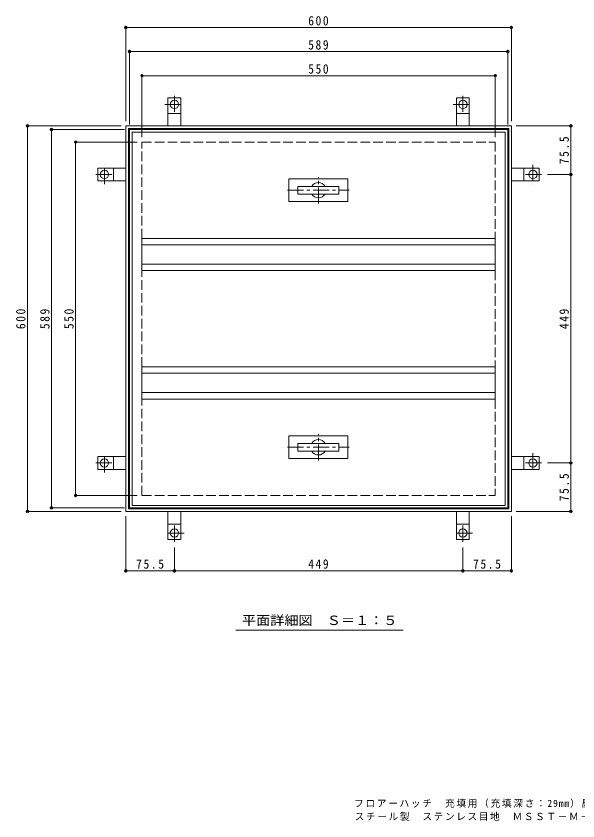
# Model space of a CAD drawing. Units: millimetres on the paper, enlarged 2 times, with parts at other scales. Extents: x -366 to 369, y -273 to 244.
# Drawn here: x -366 to -16, y -273 to 228 of the extents above; entities that cross this region are included whole.
import ezdxf
from ezdxf.enums import TextEntityAlignment as Align

# ---------------------------------------------------------------- set-up
doc = ezdxf.new("R2010")
doc.units = ezdxf.units.MM
doc.header["$LTSCALE"] = 2
doc.header["$PDMODE"] = 32
doc.header["$PDSIZE"] = 1.6
doc.linetypes.add('CHAIN1', pattern=[8, 5, -1, 1, -1])
doc.linetypes.add('DASHED3', pattern=[4, 3, -1])
for name, color, linetype, lineweight in [('A-1_ピット', 2, 'Continuous', 9), ('A-2_蓋', 3, 'Continuous', 9), ('A-4_寸法', 7, 'Continuous', 9), ('F-F_F-Fﾚｲﾔ', 7, 'Continuous', 9)]:
    doc.layers.add(name, color=color, linetype=linetype, lineweight=lineweight)
doc.styles.add('ＭＳ ゴシック', font='')
doc.styles.get('ＭＳ ゴシック').set_extended_font_data('MS Gothic')

msp = doc.modelspace()

# ---------------------------------------------------------------- linework, layer by layer
at = {"layer": 'A-1_ピット'}
for p, q in [((-271.469, 159.547), (-271.469, 176.947)), ((-271.469, 176.947), (-263.469, 176.947)), ((-263.469, 159.547), (-263.469, 176.947)), ((-91.869, 176.947), (-83.869, 176.947)), ((-91.869, 159.547), (-91.869, 176.947)), ((-83.869, 159.547), (-83.869, 176.947)), ((-271.469, 167.347), (-263.469, 167.347)), ((-91.869, 167.347), (-83.869, 167.347)), ((-296.069, 157.947), (-59.269, 157.947)), ((-296.069, -78.853), (-296.069, 157.947)), ((-59.269, 157.947), (-59.269, -78.853)), ((-315.069, 125.347), (-315.069, 133.347)), ((-297.669, 133.347), (-315.069, 133.347)), ((-305.469, 125.347), (-305.469, 133.347)), ((-57.669, 133.347), (-40.269, 133.347)), ((-49.869, 133.347), (-49.869, 125.347)), ((-40.269, 133.347), (-40.269, 125.347)), ((-297.669, 125.347), (-315.069, 125.347)), ((-57.669, 125.347), (-40.269, 125.347)), ((-315.069, -54.253), (-315.069, -46.253)), ((-297.669, -46.253), (-315.069, -46.253)), ((-305.469, -54.253), (-305.469, -46.253)), ((-57.669, -46.253), (-40.269, -46.253)), ((-49.869, -46.253), (-49.869, -54.253)), ((-40.269, -46.253), (-40.269, -54.253)), ((-297.669, -54.253), (-315.069, -54.253)), ((-57.669, -54.253), (-40.269, -54.253)), ((-296.069, -78.853), (-59.269, -78.853)), ((-297.669, -80.453), (-57.669, -80.453)), ((-271.469, -80.453), (-271.469, -97.853)), ((-263.469, -80.453), (-263.469, -97.853)), ((-91.869, -80.453), (-91.869, -97.853)), ((-83.869, -80.453), (-83.869, -97.853)), ((-263.469, -88.253), (-271.469, -88.253)), ((-83.869, -88.253), (-91.869, -88.253)), ((-263.469, -97.853), (-271.469, -97.853)), ((-83.869, -97.853), (-91.869, -97.853))]:
    msp.add_line(p, q, dxfattribs=at)
at = {"layer": 'A-1_ピット', "linetype": 'CHAIN1'}
for p, q in [((-267.469, 168.347), (-267.469, 178.947)), ((-87.869, 168.347), (-87.869, 178.947)), ((-273.469, 172.947), (-261.469, 172.947)), ((-93.869, 172.947), (-81.869, 172.947)), ((-311.069, 123.347), (-311.069, 135.347)), ((-44.269, 135.347), (-44.269, 123.347)), ((-306.469, 129.347), (-317.069, 129.347)), ((-48.869, 129.347), (-38.269, 129.347)), ((-311.069, -56.253), (-311.069, -44.253)), ((-44.269, -44.253), (-44.269, -56.253)), ((-306.469, -50.253), (-317.069, -50.253)), ((-48.869, -50.253), (-38.269, -50.253)), ((-267.469, -89.253), (-267.469, -99.853)), ((-87.869, -89.253), (-87.869, -99.853)), ((-261.469, -93.853), (-273.469, -93.853)), ((-81.869, -93.853), (-93.869, -93.853))]:
    msp.add_line(p, q, dxfattribs=at)
at = {"layer": 'A-1_ピット', "linetype": 'DASHED3'}
msp.add_line((-287.669, -70.453), (-67.669, -70.453), dxfattribs=at)
at = {"layer": 'A-1_ピット'}
msp.add_lwpolyline([(-297.669, -80.453), (-297.669, 159.547), (-57.669, 159.547), (-57.669, -80.453)], dxfattribs=at)
at = {"layer": 'A-1_ピット', "linetype": 'DASHED3'}
msp.add_lwpolyline([(-287.669, -70.453), (-287.669, 149.547), (-67.669, 149.547), (-67.669, -70.453)], dxfattribs=at)
at = {"layer": 'A-1_ピット'}
for centre in [(-267.469, 172.947), (-87.869, 172.947), (-311.069, 129.347), (-44.269, 129.347), (-311.069, -50.253), (-44.269, -50.253), (-267.469, -93.853), (-87.869, -93.853)]:
    msp.add_circle(centre, 2.6, dxfattribs=at)
at = {"layer": 'A-2_蓋'}
for p, q in [((-295.469, 157.347), (-59.869, 157.347)), ((-295.469, -78.253), (-295.469, 157.347)), ((-293.869, 155.747), (-61.469, 155.747)), ((-293.869, -76.653), (-293.869, 155.747)), ((-61.469, 155.747), (-61.469, -76.653)), ((-59.869, 157.347), (-59.869, -78.253)), ((-287.669, 69.547), (-287.669, 89.547)), ((-287.669, 89.547), (-67.669, 89.547)), ((-287.669, 85.547), (-67.669, 85.547)), ((-67.669, 89.547), (-67.669, 69.547)), ((-287.669, 73.547), (-67.669, 73.547)), ((-287.669, 69.547), (-67.669, 69.547)), ((-287.669, 9.547), (-67.669, 9.547)), ((-287.669, -10.453), (-287.669, 9.547)), ((-287.669, 5.547), (-67.669, 5.547)), ((-67.669, 9.547), (-67.669, -10.453)), ((-287.669, -6.453), (-67.669, -6.453)), ((-287.669, -10.453), (-67.669, -10.453)), ((-295.469, -78.253), (-59.869, -78.253)), ((-293.869, -76.653), (-61.469, -76.653))]:
    msp.add_line(p, q, dxfattribs=at)
at = {"layer": 'A-2_蓋', "linetype": 'CHAIN1'}
for p, q in [((-177.669, 111.329), (-177.669, 127.758)), ((-197.112, 119.547), (-158.568, 119.547)), ((-177.669, -48.671), (-177.669, -32.242)), ((-197.112, -40.453), (-158.568, -40.453))]:
    msp.add_line(p, q, dxfattribs=at)
at = {"layer": 'A-2_蓋'}
for points in [[(-196.221, 112.547), (-159.421, 112.547), (-159.421, 126.547), (-196.221, 126.547)], [(-190.621, 121.947), (-190.621, 117.147), (-165.021, 117.147), (-165.021, 121.947)], [(-196.221, -47.453), (-159.421, -47.453), (-159.421, -33.453), (-196.221, -33.453)], [(-190.621, -38.053), (-190.621, -42.853), (-165.021, -42.853), (-165.021, -38.053)]]:
    msp.add_lwpolyline(points, close=True, dxfattribs=at)
for centre, start, end in [((-177.821, 119.547), 30.00005, 150.00002), ((-177.821, 119.547), 209.99995, 330.00003), ((-177.821, -40.453), 30.00005, 150.00002), ((-177.821, -40.453), 209.99995, 330.00003)]:
    msp.add_arc(centre, 4.8, start, end, dxfattribs=at)
at = {"layer": 'A-4_寸法'}
for p, q in [((-297.669, 162.547), (-297.669, 221.839)), ((-297.669, 220.839), (-57.669, 220.839)), ((-57.669, 162.547), (-57.669, 221.839)), ((-295.469, 160.347), (-295.469, 206.839)), ((-295.469, 205.839), (-59.869, 205.839)), ((-59.869, 160.347), (-59.869, 206.839)), ((-287.669, 152.547), (-287.669, 191.839)), ((-287.669, 190.839), (-67.669, 190.839)), ((-67.669, 152.547), (-67.669, 191.839)), ((-300.669, 159.547), (-359.961, 159.547)), ((-358.961, 159.547), (-358.963, -80.453)), ((-298.469, 157.347), (-344.961, 157.347)), ((-343.961, 157.347), (-343.963, -78.253)), ((-54.669, 159.547), (-19.618, 159.547)), ((-20.618, 129.347), (-20.618, 159.547)), ((-290.669, 149.547), (-329.961, 149.547)), ((-328.962, 149.547), (-328.963, -70.453)), ((-35.269, 129.347), (-19.618, 129.347)), ((-20.618, -50.253), (-20.618, 129.347)), ((-35.269, -50.253), (-19.618, -50.253)), ((-20.618, -80.453), (-20.618, -50.253)), ((-290.67, -70.453), (-329.963, -70.453)), ((-298.47, -78.253), (-344.963, -78.253)), ((-300.67, -80.453), (-359.963, -80.453)), ((-297.669, -83.453), (-297.669, -118.355)), ((-57.669, -83.453), (-57.669, -118.355)), ((-54.669, -80.453), (-19.618, -80.453)), ((-267.469, -102.853), (-267.469, -118.355)), ((-87.869, -102.853), (-87.869, -118.355)), ((-297.669, -117.355), (-267.469, -117.355)), ((-267.469, -117.355), (-87.869, -117.355)), ((-87.869, -117.355), (-57.669, -117.355)), ((-229.26, -154.297), (-125.126, -154.297))]:
    msp.add_line(p, q, dxfattribs=at)
for p in [(-297.669, 220.839), (-57.669, 220.839), (-295.469, 205.839), (-59.869, 205.839), (-287.669, 190.839), (-67.669, 190.839), (-358.961, 159.547), (-20.618, 159.547), (-343.961, 157.347), (-328.962, 149.547), (-20.618, 129.347), (-20.618, -50.253), (-328.963, -70.453), (-358.963, -80.453), (-343.963, -78.253), (-20.618, -80.453), (-297.669, -117.355), (-267.469, -117.355), (-87.869, -117.355), (-57.669, -117.355)]:
    msp.add_point(p, dxfattribs=at)

# ---------------------------------------------------------------- texts
at = {"layer": 'A-4_寸法', "color": 2, "style": 'ＭＳ ゴシック', "width": 1.1}
msp.add_text('平面詳細図\u3000Ｓ＝１：５', height=5.865, dxfattribs=at).set_placement((-225.404, -152.902), align=Align.BOTTOM_LEFT)
at = {"layer": 'A-4_寸法', "color": 2, "char_height": 5.865, "attachment_point": 7, "style": 'ＭＳ ゴシック'}
for s, insert in [('\\T1.27;\\W0.9;600', (-184.169, 222.039)), ('\\T1.27;\\W0.9;589', (-184.169, 207.039)), ('\\T1.27;\\W0.9;550', (-184.169, 192.039)), ('\\T1.28;\\W0.9;75.5', (-291.319, -116.155)), ('\\T1.27;\\W0.9;449', (-184.169, -116.155)), ('\\T1.28;\\W0.9;75.5', (-81.519, -116.155))]:
    msp.add_mtext(s, dxfattribs=dict(at, insert=insert))
at = {"layer": 'A-4_寸法', "color": 2, "char_height": 5.865, "attachment_point": 7, "rotation": 90, "style": 'ＭＳ ゴシック'}
for s, insert in [('\\T1.28;\\W0.9;75.5', (-21.818, 135.697)), ('\\T1.27;\\W0.9;600', (-360.162, 33.047)), ('\\T1.27;\\W0.9;589', (-345.162, 33.047)), ('\\T1.27;\\W0.9;550', (-330.162, 33.047)), ('\\T1.27;\\W0.9;449', (-21.818, 33.047)), ('\\T1.28;\\W0.9;75.5', (-21.818, -74.103))]:
    msp.add_mtext(s, dxfattribs=dict(at, insert=insert))
at = {"layer": 'F-F_F-Fﾚｲﾔ', "char_height": 4.399, "attachment_point": 7, "style": 'ＭＳ ゴシック'}
for s, insert in [('\\T1.18;フロアーハッチ\u3000充填用（充填深さ：29mm）屋内用\u3000一般形', (-155.589, -264.931)), ('\\T1.17;スチール製\u3000ステンレス目地\u3000ＭＳＳＴ－Ｍ－６００', (-155.186, -273.071))]:
    msp.add_mtext(s, dxfattribs=dict(at, insert=insert))

doc.saveas('drawing.dxf')
